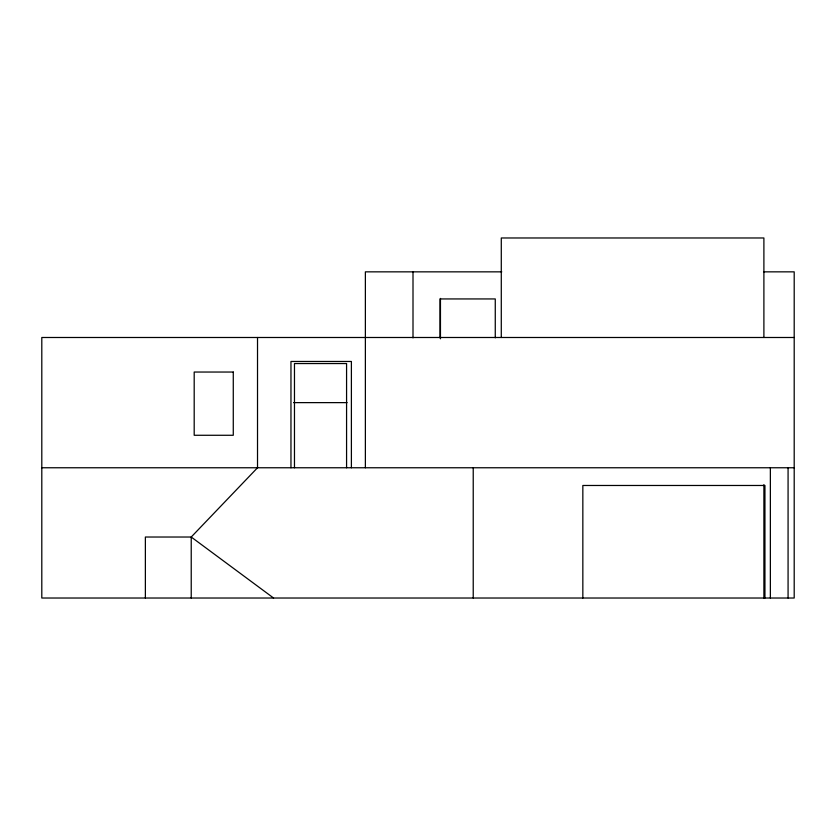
<?xml version="1.0" encoding="UTF-8"?>
<svg xmlns="http://www.w3.org/2000/svg" width="836" height="836" viewBox="0 0 836 836"><rect width="100%" height="100%" fill="white"/><g stroke="black" fill="none" stroke-linecap="round" stroke-linejoin="round"><path stroke-width="1.25" d="M501.778 271.846L365.374 271.846L365.374 467.763M763.895 271.846L794.2 271.846L794.2 598.022L41.8 598.022L41.8 337.493L794.2 337.493M293.614 402.628L347.107 402.628M41.8 467.763L794.2 467.763M273.571 598.022L191.225 537.025L145.37 537.025L145.37 598.022M788.076 467.763L788.076 598.022M770.364 467.763L770.364 598.022M764.94 598.022L764.94 485.476L582.838 485.476L582.838 598.022M763.895 337.493L763.895 237.978L501.286 237.978L501.286 337.493M763.895 484.692L763.895 598.022M495.267 337.828L495.267 298.943L440.039 298.943L440.039 337.828M473.228 467.763L473.228 598.022M440.457 298.421L440.457 338.799M413.005 271.846L413.005 337.88M351.392 467.763L351.392 361.465L290.959 361.465L290.959 467.763M346.574 467.763L346.574 363.545L294.471 363.545L294.471 467.763M257.519 337.493L257.519 467.763L191.225 537.025L191.225 598.022M233.275 372.041L194.192 372.041L194.192 435.274L233.275 435.274L233.275 372.041"/></g></svg>
